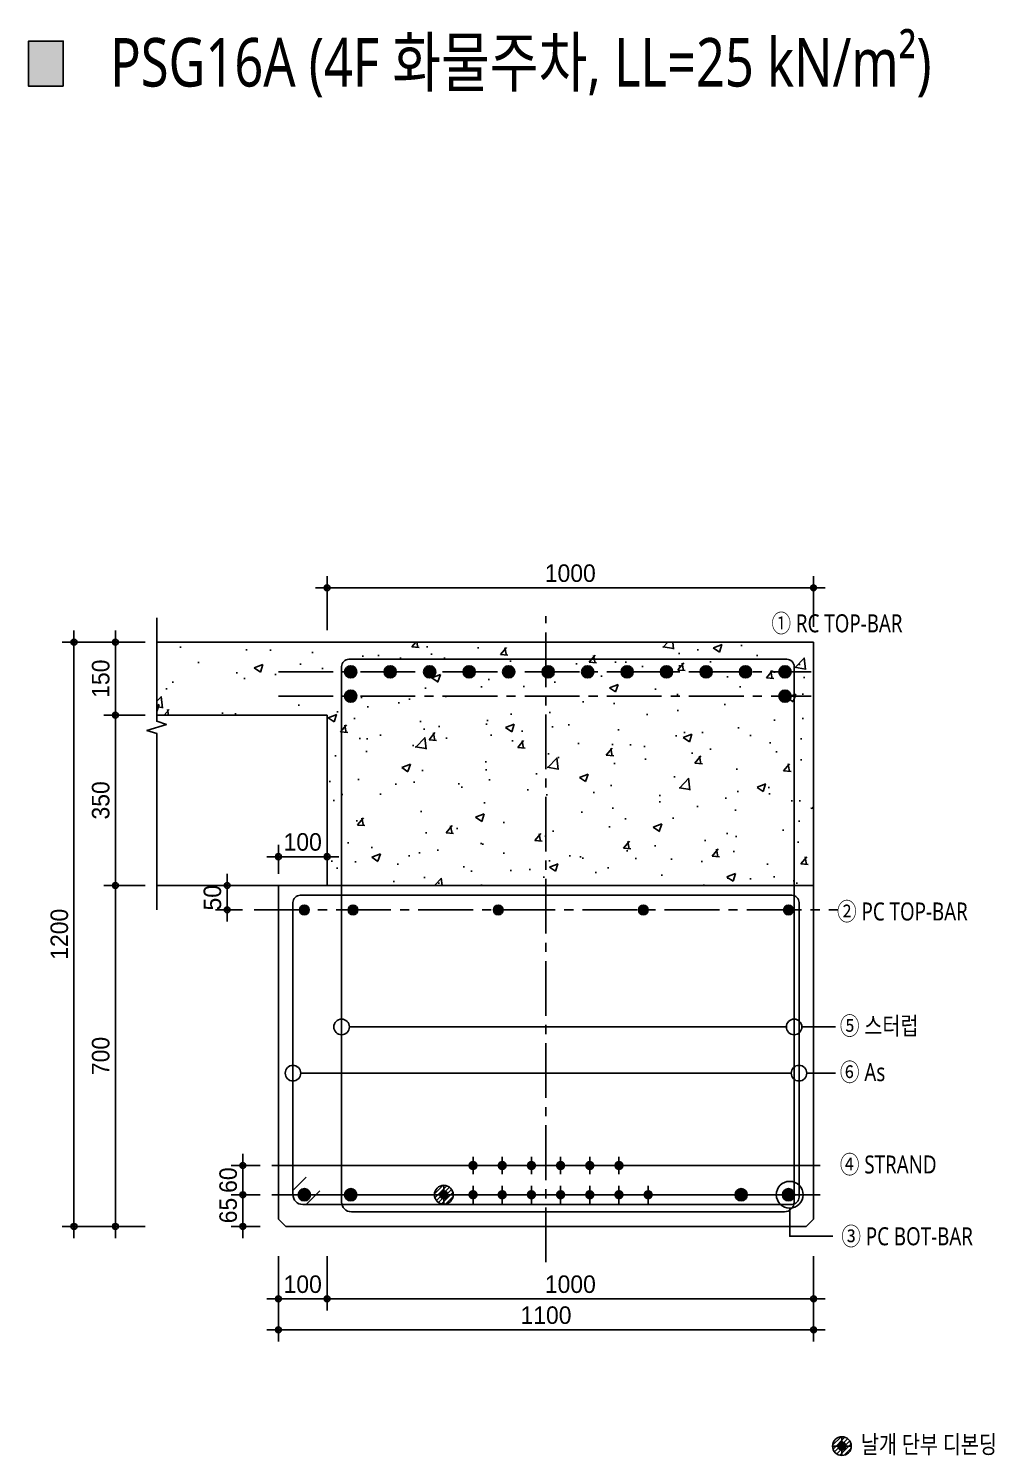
# Model space of a CAD drawing. Header units: millimetres. Extents: x 11948722 to 13111668, y -10771712 to -10232988.
# Drawn here: x 13102897 to 13104882, y -10440947 to -10438016 of the extents above; entities that cross this region are included whole.
import ezdxf
from ezdxf.enums import TextEntityAlignment as Align

# ---------------------------------------------------------------- set-up
doc = ezdxf.new("R2010")
doc.units = ezdxf.units.MM
doc.header["$LTSCALE"] = 150
doc.header["$MEASUREMENT"] = 0
for name, pattern in [('CEN', [6.2, 6, -0.1, 0, -0.1]), ('CENTER', [50.8, 31.75, -6.35, 6.35, -6.35]), ('CENTER2', [1.125, 0.75, -0.125, 0.125, -0.125]), ('HIDDEN', [2, 1, -1])]:
    doc.linetypes.add(name, pattern=pattern)
doc.layers.get('0').update_dxf_attribs({"linetype": 'CONTINUOUS'})
doc.layers.get('Defpoints').update_dxf_attribs({"color": 117, "linetype": 'CONTINUOUS'})
for name, color, linetype in [('0-TXT', 7, 'CONTINUOUS'), ('2023_0223 도연', 7, 'CONTINUOUS'), ('BAR', 3, 'CONTINUOUS'), ('CENT', 1, 'CEN'), ('DIM', 7, 'CONTINUOUS'), ('ETC', 8, 'CONTINUOUS'), ('FIN', 5, 'CONTINUOUS'), ('H', 2, 'HIDDEN'), ('SIT', 7, 'CONTINUOUS'), ('STRAND', 7, 'CENTER2'), ('TEXT', 3, 'CONTINUOUS')]:
    doc.layers.add(name, color=color, linetype=linetype)
doc.styles.get("Standard").update_dxf_attribs({"font": 'NanumGothic.ttf'})
doc.styles.add('돋움', font='')
doc.styles.get('돋움').set_extended_font_data('Dotum')
doc.linetypes.add('ZIGZAG', pattern='A,0.0001,-0.2,[131,ltypeshp.shx,S=0.2,R=0,X=-0.2,Y=0],-0.4,[131,ltypeshp.shx,S=0.2,R=180,X=0.2,Y=0],-0.2', length=0.8001)
doc.dimstyles.new('S_10', dxfattribs={"dimscale": 10, "dimtxt": 3, "dimasz": 1, "dimexe": 2, "dimexo": 2, "dimgap": 1, "dimtad": 1, "dimdec": 0, "dimzin": 0, "dimdsep": 46, "dimtxsty": '돋움', "dimblk1": 'DD', "dimblk2": 'DD', "dimsah": 1, "dimcen": 2.5, "dimdle": 8, "dimclrd": 256, "dimclre": 256, "dimclrt": 3, "dimadec": 0, "dimazin": 0, "dimtfac": 1, "dimtdec": 0, "dimtix": 1, "dimtmove": 2, "dimatfit": 3, "dimldrblk": 'DD', "dimfxl": 1, "dimtolj": 1, "dimtzin": 0, "dimarcsym": 0})

# ---------------------------------------------------------------- blocks, each defined once
blk = doc.blocks.new('DD')
blk.add_line((-2, 0), (2, 0))
for radius in [0.5, 0.25]:
    blk.add_circle((0, 0), radius)
blk = doc.blocks.new('*D1490')
at = {"layer": 'Defpoints', "color": 0, "ltscale": 1200}
for p in [(13103337.7, -10440351.9), (13103397.1, -10440351.9), (13103397.1, -10440411.9)]:
    blk.add_point(p, dxfattribs=at)
at = {"layer": 'DIM', "lineweight": -2}
for p, q in [((13103337.7, -10440339.9), (13103337.7, -10440327.9)), ((13103373.1, -10440351.9), (13103313.7, -10440351.9)), ((13103337.7, -10440411.9), (13103337.7, -10440351.9)), ((13103373.1, -10440411.9), (13103313.7, -10440411.9)), ((13103337.7, -10440423.9), (13103337.7, -10440435.9))]:
    blk.add_line(p, q, dxfattribs=at)
at = {"layer": 'DIM', "lineweight": -2, "ltscale": 1200, "xscale": 12, "yscale": 12, "zscale": 12}
for p, rotation in [((13103337.7, -10440351.9), 270), ((13103337.7, -10440411.9), 90)]:
    blk.add_blockref('DD', p, dxfattribs=dict(at, rotation=rotation))
at = {"layer": 'DIM', "ltscale": 1200, "insert": (13103307.6, -10440381.9), "char_height": 36, "attachment_point": 5, "rotation": 90, "style": '돋움'}
blk.add_mtext('\\A1;60', dxfattribs=at)
blk = doc.blocks.new('*D1491')
at = {"layer": 'Defpoints', "color": 0, "ltscale": 1200}
for p in [(13103337.7, -10440411.9), (13103397.1, -10440411.9), (13103397.1, -10440476.9)]:
    blk.add_point(p, dxfattribs=at)
at = {"layer": 'DIM', "lineweight": -2}
for p, q in [((13103337.7, -10440399.9), (13103337.7, -10440387.9)), ((13103373.1, -10440411.9), (13103313.7, -10440411.9)), ((13103337.7, -10440476.9), (13103337.7, -10440411.9)), ((13103373.1, -10440476.9), (13103313.7, -10440476.9)), ((13103337.7, -10440488.9), (13103337.7, -10440500.9))]:
    blk.add_line(p, q, dxfattribs=at)
at = {"layer": 'DIM', "lineweight": -2, "ltscale": 1200, "xscale": 12, "yscale": 12, "zscale": 12}
for p, rotation in [((13103337.7, -10440411.9), 270), ((13103337.7, -10440476.9), 90)]:
    blk.add_blockref('DD', p, dxfattribs=dict(at, rotation=rotation))
at = {"layer": 'DIM', "ltscale": 1200, "insert": (13103307.6, -10440444.4), "char_height": 36, "attachment_point": 5, "rotation": 90, "style": '돋움'}
blk.add_mtext('\\A1;65', dxfattribs=at)
blk = doc.blocks.new('*D1492')
at = {"layer": 'Defpoints', "color": 0, "ltscale": 1200}
for p in [(13103410.6, -10440514.4), (13104510.6, -10440514.4), (13104510.6, -10440689.5)]:
    blk.add_point(p, dxfattribs=at)
at = {"layer": 'DIM', "lineweight": -2}
for p, q in [((13103410.6, -10440538.4), (13103410.6, -10440713.5)), ((13104510.6, -10440538.4), (13104510.6, -10440713.5)), ((13103422.6, -10440689.5), (13104498.6, -10440689.5))]:
    blk.add_line(p, q, dxfattribs=at)
at = {"layer": 'DIM', "lineweight": -2, "ltscale": 1200, "xscale": 12, "yscale": 12, "zscale": 12, "rotation": 180}
blk.add_blockref('DD', (13103410.6, -10440689.5), dxfattribs=at)
at = {"layer": 'DIM', "lineweight": -2, "ltscale": 1200, "xscale": 12, "yscale": 12, "zscale": 12}
blk.add_blockref('DD', (13104510.6, -10440689.5), dxfattribs=at)
at = {"layer": 'DIM', "ltscale": 1200, "insert": (13103960.6, -10440659.5), "char_height": 36, "attachment_point": 5, "style": '돋움'}
blk.add_mtext('\\A1;1100', dxfattribs=at)
blk = doc.blocks.new('*D1493')
at = {"layer": 'Defpoints', "color": 0, "ltscale": 1200}
for p in [(13103160.6, -10439276.9), (13103075.6, -10439426.9), (13103160.6, -10439426.9)]:
    blk.add_point(p, dxfattribs=at)
at = {"layer": 'DIM', "lineweight": -2}
for p, q in [((13103136.6, -10439276.9), (13103051.6, -10439276.9)), ((13103075.6, -10439288.9), (13103075.6, -10439414.9)), ((13103136.6, -10439426.9), (13103051.6, -10439426.9))]:
    blk.add_line(p, q, dxfattribs=at)
at = {"layer": 'DIM', "lineweight": -2, "ltscale": 1200, "xscale": 12, "yscale": 12, "zscale": 12}
for p, rotation in [((13103075.6, -10439276.9), 90), ((13103075.6, -10439426.9), 270)]:
    blk.add_blockref('DD', p, dxfattribs=dict(at, rotation=rotation))
at = {"layer": 'DIM', "ltscale": 1200, "insert": (13103045.6, -10439351.9), "char_height": 36, "attachment_point": 5, "rotation": 90, "style": '돋움'}
blk.add_mtext('\\A1;150', dxfattribs=at)
blk = doc.blocks.new('*D1494')
at = {"layer": 'Defpoints', "color": 0, "ltscale": 1200}
for p in [(13103160.6, -10439426.9), (13103075.6, -10439776.9), (13103160.6, -10439776.9)]:
    blk.add_point(p, dxfattribs=at)
at = {"layer": 'DIM', "lineweight": -2}
for p, q in [((13103136.6, -10439426.9), (13103051.6, -10439426.9)), ((13103075.6, -10439438.9), (13103075.6, -10439764.9)), ((13103136.6, -10439776.9), (13103051.6, -10439776.9))]:
    blk.add_line(p, q, dxfattribs=at)
at = {"layer": 'DIM', "lineweight": -2, "ltscale": 1200, "xscale": 12, "yscale": 12, "zscale": 12}
for p, rotation in [((13103075.6, -10439426.9), 90), ((13103075.6, -10439776.9), 270)]:
    blk.add_blockref('DD', p, dxfattribs=dict(at, rotation=rotation))
at = {"layer": 'DIM', "ltscale": 1200, "insert": (13103045.6, -10439601.9), "char_height": 36, "attachment_point": 5, "rotation": 90, "style": '돋움'}
blk.add_mtext('\\A1;350', dxfattribs=at)
blk = doc.blocks.new('*D1495')
at = {"layer": 'Defpoints', "color": 0, "ltscale": 1200}
for p in [(13103160.6, -10439776.9), (13103075.6, -10440476.9), (13103160.6, -10440476.9)]:
    blk.add_point(p, dxfattribs=at)
at = {"layer": 'DIM', "lineweight": -2}
for p, q in [((13103136.6, -10439776.9), (13103051.6, -10439776.9)), ((13103075.6, -10439788.9), (13103075.6, -10440464.9)), ((13103136.6, -10440476.9), (13103051.6, -10440476.9))]:
    blk.add_line(p, q, dxfattribs=at)
at = {"layer": 'DIM', "lineweight": -2, "ltscale": 1200, "xscale": 12, "yscale": 12, "zscale": 12}
for p, rotation in [((13103075.6, -10439776.9), 90), ((13103075.6, -10440476.9), 270)]:
    blk.add_blockref('DD', p, dxfattribs=dict(at, rotation=rotation))
at = {"layer": 'DIM', "ltscale": 1200, "insert": (13103045.6, -10440126.9), "char_height": 36, "attachment_point": 5, "rotation": 90, "style": '돋움'}
blk.add_mtext('\\A1;700', dxfattribs=at)
blk = doc.blocks.new('*D1496')
at = {"layer": 'Defpoints', "color": 0, "ltscale": 1200}
for p in [(13103075.6, -10439276.9), (13102990.6, -10440476.9), (13103075.6, -10440476.9)]:
    blk.add_point(p, dxfattribs=at)
at = {"layer": 'DIM', "lineweight": -2}
for p, q in [((13103051.6, -10439276.9), (13102966.6, -10439276.9)), ((13102990.6, -10439288.9), (13102990.6, -10440464.9)), ((13103051.6, -10440476.9), (13102966.6, -10440476.9))]:
    blk.add_line(p, q, dxfattribs=at)
at = {"layer": 'DIM', "lineweight": -2, "ltscale": 1200, "xscale": 12, "yscale": 12, "zscale": 12}
for p, rotation in [((13102990.6, -10439276.9), 90), ((13102990.6, -10440476.9), 270)]:
    blk.add_blockref('DD', p, dxfattribs=dict(at, rotation=rotation))
at = {"layer": 'DIM', "ltscale": 1200, "insert": (13102960.6, -10439876.9), "char_height": 36, "attachment_point": 5, "rotation": 90, "style": '돋움'}
blk.add_mtext('\\A1;1200', dxfattribs=at)
blk = doc.blocks.new('*D1497')
at = {"layer": 'Defpoints', "color": 0, "ltscale": 1200}
for p in [(13103410.6, -10440514.4), (13103510.6, -10440514.4), (13103410.6, -10440625.9)]:
    blk.add_point(p, dxfattribs=at)
at = {"layer": 'DIM', "lineweight": -2}
for p, q in [((13103410.6, -10440538.4), (13103410.6, -10440649.9)), ((13103510.6, -10440538.4), (13103510.6, -10440649.9)), ((13103398.6, -10440625.9), (13103386.6, -10440625.9)), ((13103510.6, -10440625.9), (13103410.6, -10440625.9)), ((13103522.6, -10440625.9), (13103534.6, -10440625.9))]:
    blk.add_line(p, q, dxfattribs=at)
at = {"layer": 'DIM', "lineweight": -2, "ltscale": 1200, "xscale": 12, "yscale": 12, "zscale": 12}
blk.add_blockref('DD', (13103410.6, -10440625.9), dxfattribs=at)
at = {"layer": 'DIM', "lineweight": -2, "ltscale": 1200, "xscale": 12, "yscale": 12, "zscale": 12, "rotation": 180}
blk.add_blockref('DD', (13103510.6, -10440625.9), dxfattribs=at)
at = {"layer": 'DIM', "ltscale": 1200, "insert": (13103460.6, -10440595.9), "char_height": 36, "attachment_point": 5, "style": '돋움'}
blk.add_mtext('\\A1;100', dxfattribs=at)
blk = doc.blocks.new('*D1498')
at = {"layer": 'Defpoints', "color": 0, "ltscale": 1200}
for p in [(13103510.6, -10440514.4), (13104510.6, -10440514.4), (13103510.6, -10440625.9)]:
    blk.add_point(p, dxfattribs=at)
at = {"layer": 'DIM', "lineweight": -2}
for p, q in [((13103510.6, -10440538.4), (13103510.6, -10440649.9)), ((13104510.6, -10440538.4), (13104510.6, -10440649.9)), ((13104498.6, -10440625.9), (13103522.6, -10440625.9))]:
    blk.add_line(p, q, dxfattribs=at)
at = {"layer": 'DIM', "lineweight": -2, "ltscale": 1200, "xscale": 12, "yscale": 12, "zscale": 12, "rotation": 180}
blk.add_blockref('DD', (13103510.6, -10440625.9), dxfattribs=at)
at = {"layer": 'DIM', "lineweight": -2, "ltscale": 1200, "xscale": 12, "yscale": 12, "zscale": 12}
blk.add_blockref('DD', (13104510.6, -10440625.9), dxfattribs=at)
at = {"layer": 'DIM', "ltscale": 1200, "insert": (13104010.6, -10440595.9), "char_height": 36, "attachment_point": 5, "style": '돋움'}
blk.add_mtext('\\A1;1000', dxfattribs=at)
blk = doc.blocks.new('*D1499')
at = {"layer": 'Defpoints', "color": 0, "ltscale": 1200}
for p in [(13103510.6, -10439717.5), (13103410.6, -10439776.9), (13103510.6, -10439776.9)]:
    blk.add_point(p, dxfattribs=at)
at = {"layer": 'DIM', "lineweight": -2}
for p, q in [((13103410.6, -10439752.9), (13103410.6, -10439693.5)), ((13103510.6, -10439752.9), (13103510.6, -10439693.5)), ((13103398.6, -10439717.5), (13103386.6, -10439717.5)), ((13103410.6, -10439717.5), (13103510.6, -10439717.5)), ((13103522.6, -10439717.5), (13103534.6, -10439717.5))]:
    blk.add_line(p, q, dxfattribs=at)
at = {"layer": 'DIM', "lineweight": -2, "ltscale": 1200, "xscale": 12, "yscale": 12, "zscale": 12}
blk.add_blockref('DD', (13103410.6, -10439717.5), dxfattribs=at)
at = {"layer": 'DIM', "lineweight": -2, "ltscale": 1200, "xscale": 12, "yscale": 12, "zscale": 12, "rotation": 180}
blk.add_blockref('DD', (13103510.6, -10439717.5), dxfattribs=at)
at = {"layer": 'DIM', "ltscale": 1200, "insert": (13103460.6, -10439687.5), "char_height": 36, "attachment_point": 5, "style": '돋움'}
blk.add_mtext('\\A1;100', dxfattribs=at)
blk = doc.blocks.new('*D1500')
at = {"layer": 'Defpoints', "color": 0, "ltscale": 1200}
for p in [(13103510.6, -10439165.4), (13103510.6, -10439276.4), (13104510.3, -10439269.4)]:
    blk.add_point(p, dxfattribs=at)
at = {"layer": 'DIM', "lineweight": -2}
for p, q in [((13103510.6, -10439252.4), (13103510.6, -10439141.4)), ((13104510.3, -10439245.4), (13104510.3, -10439141.4)), ((13104498.3, -10439165.4), (13103522.6, -10439165.4))]:
    blk.add_line(p, q, dxfattribs=at)
at = {"layer": 'DIM', "lineweight": -2, "ltscale": 1200, "xscale": 12, "yscale": 12, "zscale": 12, "rotation": 180}
blk.add_blockref('DD', (13103510.6, -10439165.4), dxfattribs=at)
at = {"layer": 'DIM', "lineweight": -2, "ltscale": 1200, "xscale": 12, "yscale": 12, "zscale": 12}
blk.add_blockref('DD', (13104510.3, -10439165.4), dxfattribs=at)
at = {"layer": 'DIM', "ltscale": 1200, "insert": (13104010.5, -10439135.4), "char_height": 36, "attachment_point": 5, "style": '돋움'}
blk.add_mtext('\\A1;1000', dxfattribs=at)
blk = doc.blocks.new('*D1501')
at = {"layer": 'Defpoints', "color": 0, "ltscale": 1200}
for p in [(13103305.3, -10439776.9), (13103360.6, -10439776.9), (13103360.6, -10439826.9)]:
    blk.add_point(p, dxfattribs=at)
at = {"layer": 'DIM', "lineweight": -2}
for p, q in [((13103305.3, -10439764.9), (13103305.3, -10439752.9)), ((13103336.6, -10439776.9), (13103281.3, -10439776.9)), ((13103305.3, -10439826.9), (13103305.3, -10439776.9)), ((13103336.6, -10439826.9), (13103281.3, -10439826.9)), ((13103305.3, -10439838.9), (13103305.3, -10439850.9))]:
    blk.add_line(p, q, dxfattribs=at)
at = {"layer": 'DIM', "lineweight": -2, "ltscale": 1200, "xscale": 12, "yscale": 12, "zscale": 12}
for p, rotation in [((13103305.3, -10439776.9), 270), ((13103305.3, -10439826.9), 90)]:
    blk.add_blockref('DD', p, dxfattribs=dict(at, rotation=rotation))
at = {"layer": 'DIM', "ltscale": 1200, "insert": (13103275.2, -10439801.9), "char_height": 36, "attachment_point": 5, "rotation": 90, "style": '돋움'}
blk.add_mtext('\\A1;50', dxfattribs=at)
blk = doc.blocks.new('strand')
at = {"layer": 'STRAND'}
for p, q in [((-18, 0), (18, 0)), ((0, -18), (0, 18))]:
    blk.add_line(p, q, dxfattribs=at)
at = {"layer": 'STRAND', "const_width": 9.6}
blk.add_lwpolyline([(-4.8, 0, 1), (4.8, 0, 1)], format="xyb", close=True, dxfattribs=at)

msp = doc.modelspace()

# ---------------------------------------------------------------- hatches: boundary and pattern name
msp.add_hatch(color=256).paths.add_polyline_path([(13102968.4, -10438135), (13102968.4, -10438042.3), (13102897.1, -10438042.3), (13102897.1, -10438135)])
at = {"layer": '2023_0223 도연', "ltscale": 2}
h = msp.add_hatch(dxfattribs=at)
h.set_pattern_fill('ANSI31', color=1, scale=50)
h.set_pattern_definition([(45, (13597739.517, -10071268.1586), (-4.41941738, 4.41941738), [])])
h.paths.add_polyline_path([(13103731.3, -10440411.9, 1), (13103769.9, -10440411.9, 1)])
h = msp.add_hatch(dxfattribs=at)
h.set_pattern_fill('ANSI31', color=1, scale=50)
h.set_pattern_definition([(45, (13598557.747, -10071784.388), (-4.41941738, 4.41941738), [])])
h.paths.add_polyline_path([(13104549.5, -10440928.2, 1), (13104588.1, -10440928.2, 1)])
at = {"layer": 'BAR'}
h = msp.add_hatch(color=256, dxfattribs=at)
h.dxf.hatch_style = 1
h.paths.add_polyline_path([(13103571.8, -10439337.9, 1), (13103546.8, -10439337.9, 1)])
h = msp.add_hatch(color=256, dxfattribs=at)
h.dxf.hatch_style = 1
h.paths.add_polyline_path([(13103653, -10439337.9, 1), (13103628, -10439337.9, 1)])
h = msp.add_hatch(color=256, dxfattribs=at)
h.dxf.hatch_style = 1
h.paths.add_polyline_path([(13103734.1, -10439337.9, 1), (13103709.1, -10439337.9, 1)])
h = msp.add_hatch(color=256, dxfattribs=at)
h.dxf.hatch_style = 1
h.paths.add_polyline_path([(13103815.2, -10439337.9, 1), (13103790.2, -10439337.9, 1)])
h = msp.add_hatch(color=256, dxfattribs=at)
h.dxf.hatch_style = 1
h.paths.add_polyline_path([(13103896.4, -10439337.9, 1), (13103871.4, -10439337.9, 1)])
h = msp.add_hatch(color=256, dxfattribs=at)
h.dxf.hatch_style = 1
h.paths.add_polyline_path([(13103977.5, -10439337.9, 1), (13103952.5, -10439337.9, 1)])
h = msp.add_hatch(color=256, dxfattribs=at)
h.dxf.hatch_style = 1
h.paths.add_polyline_path([(13104058.7, -10439337.9, 1), (13104033.7, -10439337.9, 1)])
h = msp.add_hatch(color=256, dxfattribs=at)
h.dxf.hatch_style = 1
h.paths.add_polyline_path([(13104139.8, -10439337.9, 1), (13104114.8, -10439337.9, 1)])
h = msp.add_hatch(color=256, dxfattribs=at)
h.dxf.hatch_style = 1
h.paths.add_polyline_path([(13104220.9, -10439337.9, 1), (13104195.9, -10439337.9, 1)])
h = msp.add_hatch(color=256, dxfattribs=at)
h.dxf.hatch_style = 1
h.paths.add_polyline_path([(13104302.1, -10439337.9, 1), (13104277.1, -10439337.9, 1)])
h = msp.add_hatch(color=256, dxfattribs=at)
h.dxf.hatch_style = 1
h.paths.add_polyline_path([(13104383.2, -10439337.9, 1), (13104358.2, -10439337.9, 1)])
h = msp.add_hatch(color=256, dxfattribs=at)
h.dxf.hatch_style = 1
h.paths.add_polyline_path([(13104439.3, -10439337.9, -1), (13104464.3, -10439337.9, -1)])
h = msp.add_hatch(color=256, dxfattribs=at)
h.dxf.hatch_style = 1
h.paths.add_polyline_path([(13103571.8, -10439387.9, 1), (13103546.8, -10439387.9, 1)])
h = msp.add_hatch(color=256, dxfattribs=at)
h.dxf.hatch_style = 1
h.paths.add_polyline_path([(13104439.3, -10439387.9, -1), (13104464.3, -10439387.9, -1)])
h = msp.add_hatch(color=256, dxfattribs=at)
h.dxf.hatch_style = 1
h.paths.add_polyline_path([(13103474, -10439826.9, 1), (13103454, -10439826.9, 1)])
h = msp.add_hatch(color=256, dxfattribs=at)
h.dxf.hatch_style = 1
h.paths.add_polyline_path([(13103574, -10439826.9, 1), (13103554, -10439826.9, 1)])
h = msp.add_hatch(color=256, dxfattribs=at)
h.dxf.hatch_style = 1
h.paths.add_polyline_path([(13103872.4, -10439826.9, 1), (13103852.4, -10439826.9, 1)])
h = msp.add_hatch(color=256, dxfattribs=at)
h.dxf.hatch_style = 1
h.paths.add_polyline_path([(13104170.7, -10439826.9, 1), (13104150.7, -10439826.9, 1)])
h = msp.add_hatch(color=256, dxfattribs=at)
h.dxf.hatch_style = 1
h.paths.add_polyline_path([(13104469, -10439826.9, 1), (13104449, -10439826.9, 1)])
h = msp.add_hatch(color=256, dxfattribs=at)
h.dxf.hatch_style = 1
h.paths.add_polyline_path([(13103476.5, -10440411.9, 1), (13103451.5, -10440411.9, 1)])
h = msp.add_hatch(color=256, dxfattribs=at)
h.dxf.hatch_style = 1
h.paths.add_polyline_path([(13103571.8, -10440411.9, 1), (13103546.8, -10440411.9, 1)])
h = msp.add_hatch(color=256, dxfattribs=at)
h.dxf.hatch_style = 1
h.paths.add_polyline_path([(13104349.3, -10440411.9, -1), (13104374.3, -10440411.9, -1)])
h = msp.add_hatch(color=256, dxfattribs=at)
h.dxf.hatch_style = 1
h.paths.add_polyline_path([(13104471.5, -10440411.9, 1), (13104446.5, -10440411.9, 1)])
at = {"layer": 'H'}
h = msp.add_hatch(dxfattribs=at)
h.set_pattern_fill('AR-CONC', color=256, style=0)
h.set_pattern_definition([(50, (12294403.15, -10061334.83), (182.18467, -15.939086), [19.05, -209.55]), (355, (12294403.15, -10061334.83), (-35.24342, 191.056845), [15.24, -167.640584]), (100.451445, (12294418.33, -10061336.16), (146.941247, 175.117752), [16.19001, -178.090245]), (46.1842, (12294403.15, -10061284.03), (271.07904, -42.04233), [28.575, -314.325]), (96.635558, (12294425.74, -10061287.53), (237.404134, 247.426125), [24.28502, -267.13561]), (351.18415, (12294403.15, -10061284.03), (237.40413, 247.426125), [22.85997, -251.45973]), (21, (12294428.55, -10061296.73), (151.614391, -102.265198), [19.05, -209.55]), (326, (12294428.55, -10061296.73), (61.80203, 184.187966), [15.24, -167.64]), (71.451445, (12294441.18, -10061305.25), (213.41642, 81.92277), [16.19001, -178.089938]), (37.5, (12294403.15, -10061334.83), (3.0886033, 84.555039), [0, -165.608, 0, -170.18, 0, -168.275]), (7.5, (12294403.15, -10061334.83), (66.8196625, 100.180575), [0, -97.028, 0, -161.798, 0, -64.135]), (327.5, (12294346.51, -10061334.83), (135.590595, -5.728744), [0, -63.5, 0, -198.12, 0, -262.89]), (317.5, (12294321.11, -10061334.83), (148.129181, 25.426491), [0, -82.55, 0, -131.572, 0, -186.69])])
h.paths.add_polyline_path([(13104510.6, -10439276.9), (13103160.6, -10439276.9), (13103160.6, -10439426.9), (13103510.6, -10439426.9), (13103510.6, -10439776.9), (13104510.6, -10439776.9)])

# ---------------------------------------------------------------- linework, layer by layer
msp.add_lwpolyline([(13102968.4, -10438135), (13102968.4, -10438042.3), (13102897.1, -10438042.3), (13102897.1, -10438135)], close=True)
at = {"elevation": 0}
msp.add_lwpolyline([(13103160.6, -10439226.9), (13103160.6, -10439439.4), (13103180.6, -10439445.7), (13103140.6, -10439458.2), (13103160.6, -10439464.4), (13103160.6, -10439826.9)], dxfattribs=at)
at = {"layer": '2023_0223 도연', "color": 1, "ltscale": 2}
for centre in [(13103750.6, -10440411.9, 0), (13104568.8, -10440928.2)]:
    msp.add_circle(centre, 19.3, dxfattribs=at)
at = {"layer": 'BAR', "color": 4, "linetype": 'Continuous'}
for p, q in [((13103467.8, -10440376.1, 0), (13103440.6, -10440403.3, 0)), ((13103495.6, -10440404, 0), (13103467.7, -10440431.9, 0))]:
    msp.add_line(p, q, dxfattribs=at)
at = {"layer": 'BAR', "color": 4, "linetype": 'Continuous', "elevation": 0}
msp.add_lwpolyline([(13103560.6, -10440446.9), (13104450.6, -10440446.9, 0.414214), (13104470.6, -10440426.9), (13104470.6, -10439326.9, 0.414214), (13104455.6, -10439311.9), (13103555.6, -10439311.9, 0.414214), (13103540.6, -10439326.9), (13103540.6, -10440426.9, 0.414214), (13103560.6, -10440446.9)], format="xyb", dxfattribs=at)
msp.add_lwpolyline([(13104480.6, -10440416.9, -0.414214), (13104465.6, -10440431.9), (13103460.6, -10440431.9, -0.414214), (13103440.6, -10440411.9), (13103440.6, -10439811.9, -0.414214), (13103455.6, -10439796.9), (13104465.6, -10439796.9, -0.414214), (13104480.6, -10439811.9)], format="xyb", close=True, dxfattribs=at)
at = {"layer": 'BAR'}
for centre, radius in [((13103559.3, -10439337.9, 0), 12.5), ((13103640.5, -10439337.9, 0), 12.5), ((13103721.6, -10439337.9, 0), 12.5), ((13103802.7, -10439337.9, 0), 12.5), ((13103883.9, -10439337.9, 0), 12.5), ((13103965, -10439337.9, 0), 12.5), ((13104046.2, -10439337.9, 0), 12.5), ((13104127.3, -10439337.9, 0), 12.5), ((13104208.4, -10439337.9, 0), 12.5), ((13104289.6, -10439337.9, 0), 12.5), ((13104370.7, -10439337.9, 0), 12.5), ((13104451.8, -10439337.9, 0), 12.5), ((13103559.3, -10439387.9, 0), 12.5), ((13104451.8, -10439387.9, 0), 12.5), ((13103464, -10439826.9), 10), ((13103564, -10439826.9), 10), ((13103862.4, -10439826.9), 10), ((13104160.7, -10439826.9), 10), ((13104459, -10439826.9), 10), ((13103464, -10440411.9, 0), 12.5), ((13103559.3, -10440411.9, 0), 12.5), ((13104361.8, -10440411.9, 0), 12.5), ((13104459, -10440411.9, 0), 12.5)]:
    msp.add_circle(centre, radius, dxfattribs=at)
at = {"layer": 'CENT', "linetype": 'CENTER2'}
for p, q in [((13103960.6, -10440550.6, 0), (13103960.6, -10439223.2, 0)), ((13103410.6, -10439337.9, 0), (13104505.8, -10439337.9, 0)), ((13103410.6, -10439387.9, 0), (13104505.8, -10439387.9, 0)), ((13103360.6, -10439826.9), (13104560.6, -10439826.9))]:
    msp.add_line(p, q, dxfattribs=at)
at = {"layer": 'ETC', "linetype": 'ZIGZAG', "ltscale": 20}
msp.add_line((13103510.6, -10439776.9, 0), (13104510.6, -10439776.9, 0), dxfattribs=at)
at = {"layer": 'ETC', "elevation": 0}
msp.add_lwpolyline([(13103510.6, -10439776.9), (13103410.6, -10439776.9), (13103410.6, -10440461.9), (13103425.6, -10440476.9), (13104495.6, -10440476.9), (13104510.6, -10440461.9), (13104510.6, -10439776.9)], dxfattribs=at)
at = {"layer": 'FIN', "color": 1, "linetype": 'CENTER', "ltscale": 0.3}
for p, q in [((13104524.1, -10440351.9, 0), (13103397.1, -10440351.9, 0)), ((13104524.1, -10440411.9, 0), (13103397.1, -10440411.9, 0))]:
    msp.add_line(p, q, dxfattribs=at)
at = {"layer": 'SIT', "linetype": 'Continuous'}
for p in [(13103160.6, -10439276.9, 0), (13104510.6, -10439776.9, 0)]:
    msp.add_line(p, (13104510.6, -10439276.9, 0), dxfattribs=at)
at = {"layer": 'SIT', "linetype": 'Continuous', "elevation": 0}
msp.add_lwpolyline([(13103160.6, -10439776.9), (13103510.6, -10439776.9), (13103510.6, -10439426.9), (13103160.6, -10439426.9)], dxfattribs=at)
at = {"layer": 'TEXT'}
for p, q in [((13103556.6, -10440067.2, 0), (13104454.6, -10440067.2, 0)), ((13104486.6, -10440067.2, 0), (13104555.7, -10440067.2, 0)), ((13103456.6, -10440162.2, 0), (13104464.6, -10440162.2, 0)), ((13104496.6, -10440162.2, 0), (13104555.7, -10440162.2, 0))]:
    msp.add_line(p, q, dxfattribs=at)
at = {"layer": 'TEXT', "elevation": 0}
msp.add_lwpolyline([(13104461.4, -10440439.4), (13104461.4, -10440497.1), (13104550.3, -10440497.1)], dxfattribs=at)
at = {"layer": 'TEXT'}
for centre, radius in [((13103540.6, -10440067.2, 0), 16), ((13104470.6, -10440067.2, 0), 16), ((13103440.6, -10440162.2, 0), 16), ((13104480.6, -10440162.2, 0), 16), ((13104461.4, -10440411.9, 0), 27.5)]:
    msp.add_circle(centre, radius, dxfattribs=at)

# ---------------------------------------------------------------- block references
at = {"layer": 'STRAND'}
for p in [(13103810.6, -10440351.9, 0), (13103870.6, -10440351.9, 0), (13103930.6, -10440351.9, 0), (13103750.6, -10440411.9, 0), (13103810.6, -10440411.9, 0), (13103870.6, -10440411.9, 0), (13103930.6, -10440411.9, 0)]:
    msp.add_blockref('strand', p, dxfattribs=at)
at = {"layer": 'STRAND', "xscale": -1}
for p in [(13103990.6, -10440351.9, 0), (13104050.6, -10440351.9, 0), (13104110.6, -10440351.9, 0), (13103990.6, -10440411.9, 0), (13104050.6, -10440411.9, 0), (13104110.6, -10440411.9, 0), (13104170.6, -10440411.9, 0), (13104568.8, -10440928.2)]:
    msp.add_blockref('strand', p, dxfattribs=at)

# ---------------------------------------------------------------- texts
at = {"width": 0.8}
msp.add_text('PSG16A (4F 화물주차, LL=25 kN/m²)', height=99.792, dxfattribs=at).set_placement((13103065, -10438085.8), align=Align.MIDDLE_LEFT)
at = {"layer": '0-TXT', "ltscale": 0.8, "width": 0.8}
for s, p in [('① RC TOP-BAR', (13104423.9, -10439219.7, 0)), ('② PC TOP-BAR', (13104558.7, -10439811.6, 0)), ('⑤ 스터럽', (13104564.5, -10440046.6, 0)), ('⑥ As', (13104564.5, -10440141.6, 0)), ('④ STRAND', (13104564.5, -10440331.3, 0)), ('③ PC BOT-BAR', (13104567.5, -10440478.8, 0)), ('날개 단부 디본딩', (13104607.6, -10440906.1, 0))]:
    msp.add_text(s, height=36.96, dxfattribs=at).set_placement(p, align=Align.TOP_LEFT)

# ---------------------------------------------------------------- dimensions: what is measured, and where the dimension line sits
at = {"layer": 'DIM'}
for base, p1, p2, angle, picture, middle in [((13103510.6, -10439165.4, 0), (13104510.3, -10439269.4, 0), (13103510.6, -10439276.4, 0), 180, '*D1500', (13104010.5, -10439135.4, 0)), ((13102990.6, -10440476.9, 0), (13103075.6, -10439276.9, 0), (13103075.6, -10440476.9, 0), 90, '*D1496', (13102960.6, -10439876.9, 0)), ((13103075.6, -10439426.9, 0), (13103160.6, -10439276.9, 0), (13103160.6, -10439426.9, 0), 90, '*D1493', (13103045.6, -10439351.9, 0)), ((13103075.6, -10439776.9, 0), (13103160.6, -10439426.9, 0), (13103160.6, -10439776.9, 0), 90, '*D1494', (13103045.6, -10439601.9, 0)), ((13103510.6, -10439717.5, 0), (13103410.6, -10439776.9, 0), (13103510.6, -10439776.9, 0), 180, '*D1499', (13103460.6, -10439687.5, 0)), ((13103075.6, -10440476.9, 0), (13103160.6, -10439776.9, 0), (13103160.6, -10440476.9, 0), 90, '*D1495', (13103045.6, -10440126.9, 0)), ((13103305.3, -10439776.9), (13103360.6, -10439826.9), (13103360.6, -10439776.9), 270, '*D1501', (13103275.2, -10439801.9)), ((13103337.7, -10440351.9, 0), (13103397.1, -10440411.9, 0), (13103397.1, -10440351.9, 0), 90, '*D1490', (13103307.6, -10440381.9, 0)), ((13103337.7, -10440411.9, 0), (13103397.1, -10440476.9, 0), (13103397.1, -10440411.9, 0), 90, '*D1491', (13103307.6, -10440444.4, 0)), ((13104510.6, -10440689.5, 0), (13103410.6, -10440514.4, 0), (13104510.6, -10440514.4, 0), 180, '*D1492', (13103960.6, -10440659.5, 0)), ((13103410.6, -10440625.9, 0), (13103510.6, -10440514.4, 0), (13103410.6, -10440514.4, 0), 180, '*D1497', (13103460.6, -10440595.9, 0)), ((13103510.6, -10440625.9, 0), (13104510.6, -10440514.4, 0), (13103510.6, -10440514.4, 0), 180, '*D1498', (13104010.6, -10440595.9, 0))]:
    dim = msp.add_linear_dim(base=base, p1=p1, p2=p2, angle=angle, dimstyle='S_10', override={"dimscale": 12, "dimclrt": 256}, dxfattribs=at)
    dim.commit()
    dim.dimension.update_dxf_attribs({"geometry": picture, "text_midpoint": middle})

doc.saveas('drawing.dxf')
